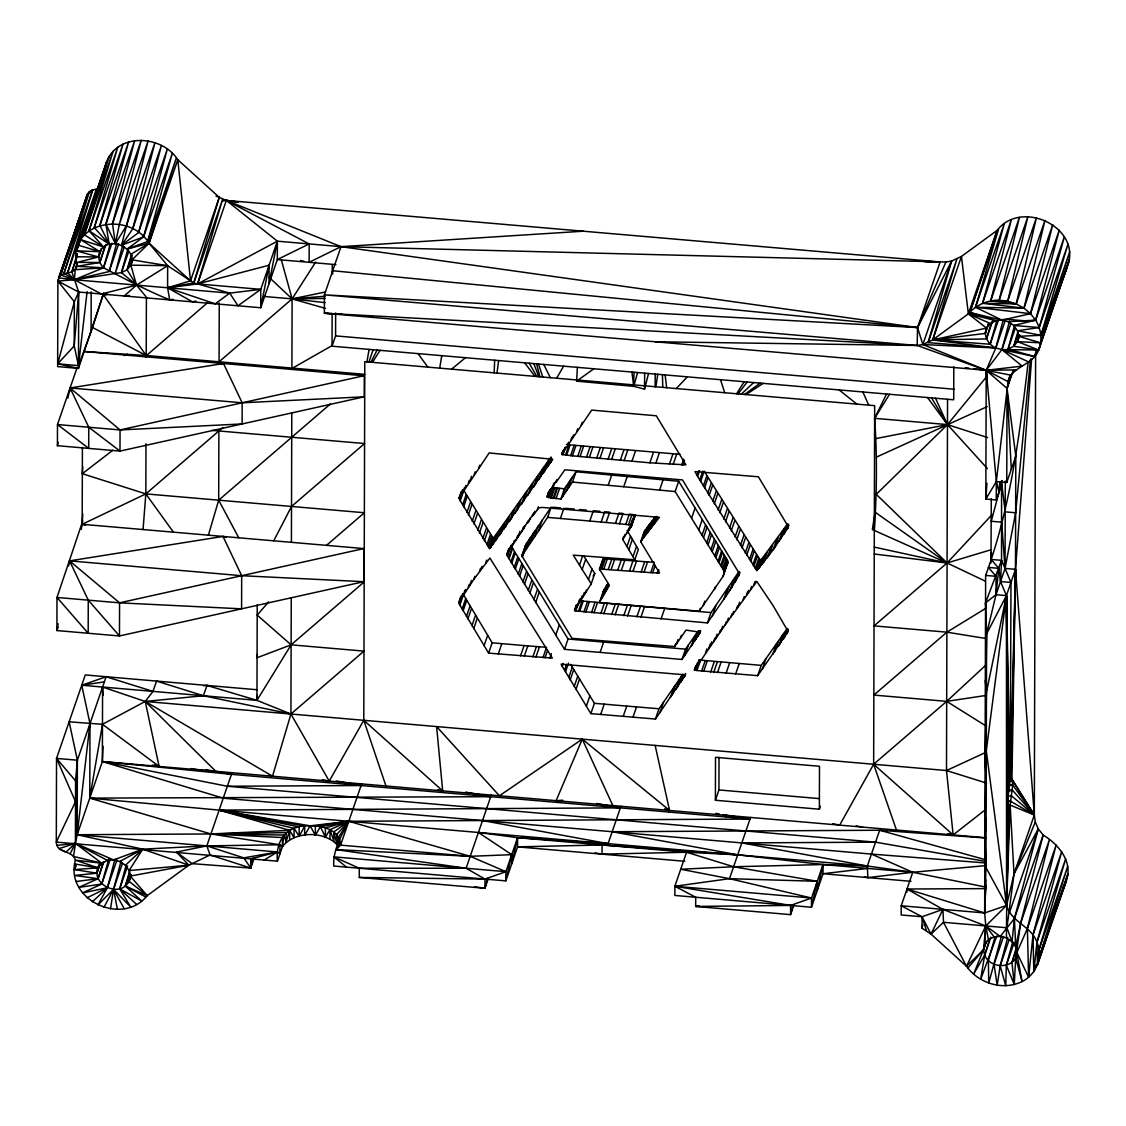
<?xml version="1.0" encoding="UTF-8"?>
<svg xmlns="http://www.w3.org/2000/svg" width="1126" height="1126" viewBox="0 0 1126 1126"><rect width="100%" height="100%" fill="white"/><g stroke="black" fill="none" stroke-linecap="round" stroke-linejoin="round"><path stroke-width="1.5" d="M257.052 689.745L85.28 674.938L56.539 758.417L56.3 842.107C56.511 853.846 72.937 849.947 75.386 860.151C64.309 899.449 122.481 927.05 147.196 895.634L188.872 865.19L210.098 854.972L250.788 868.076L254.265 857.984M359.687 375.957L364.303 375.662L364.233 396.816L119.989 451.09L57.426 445.699L57.482 424.544L76.962 368.005M70.079 391.215L70.079 387.963L223.483 363.515L242.174 402.798L242.118 423.953L120.06 429.935L57.482 424.544L88.701 448.387L88.757 427.233L70.079 387.963L242.174 402.798L364.233 396.816M210.393 686.156L206.973 685.438L203.426 695.741L156.542 681.089L152.995 691.392L106.126 676.74L77.384 760.205L75.583 780.881L75.414 843.36L73.556 856.436L101.819 863.22L107.477 860.433L113.613 859.926L142.749 849.159L206.818 845.893L279.924 844.767L282.387 846.752L277.418 861.179L56.3 842.107L75.526 801.712L77.384 760.205L69.136 721.822L102.466 724.299L145.24 701.456L203.426 695.741L290.93 714.011L329.228 781.106L363.782 720.288L364.796 361.685L874.663 405.656L873.649 764.258L896.437 830.017M82.409 447.543L82.184 524.294L81.255 529.389M226.298 537.496L222.99 536.426L69.587 560.875L88.264 600.158L88.18 633.262L56.99 597.456L82.733 521.028M70.206 853.578L75.414 843.36L77.173 834.704L77.384 760.205L56.539 758.417L75.526 801.712L77.173 834.704L277.446 851.974L279.895 853.958L279.924 844.767L210.928 833.958L89.77 798.123L89.981 723.624L81.734 685.241L106.126 676.74M77.244 253.772L71.867 271.971L78.707 292.056L74.344 301.81L57.665 363.839L78.496 365.64L91.093 331.804L91.206 291.901M76.216 864.641L74.527 869.553L98.089 867.879L99.285 864.627C87.927 882.742 119.272 899.758 129.082 881.391L130.264 876.084L188.872 865.19L142.749 849.159L77.173 834.704L102.367 761.542L102.579 687.043L145.24 701.456L272.534 776.222L290.93 714.011L291.254 598.131M99.187 188.746C94.739 189.365 89.489 189.759 87.321 194.39L57.89 281.064L57.651 366.597L78.496 368.399L103.691 293.07L91.093 331.804M68.658 565.97L69.587 560.875L119.567 602.846L119.469 635.965L56.905 630.56L56.99 597.456L119.567 602.846L241.583 608.828L241.682 575.71L222.99 536.426M67.856 398.14L70.079 387.963L120.06 429.935L119.989 451.09L88.757 427.233M143.058 529.53L145.831 493.892L145.986 443.728M146.225 356.858L146.394 298.432M173.151 299.347L169.73 299.896L167.591 287.777L167.661 265.708L149.054 243.216C128.814 209.774 65.998 222.089 77.075 266.299L75.231 269.691L74.4 279.741L101.467 294.013L106.703 293.689M222.878 427.528L218.88 430.976L218.683 500.183L208.394 535.174M219.246 302.993L219.077 363.797L223.483 363.515M257.221 604.887L256.953 700.358L290.93 714.011L363.98 651.11L291.127 644.832L257.066 657.739L257.305 654.319M195.896 301.05L192.49 301.867L167.591 287.777L190.533 280.824L177.795 159.737L149.054 243.216L132.009 259.853L167.661 265.708L193.799 282.936L197.613 283.907L260.782 289.354L260.739 307.75L78.707 292.056L57.89 281.064L87.321 194.39L92.712 189.759L67.602 272.717L74.4 279.741L229.718 293.14L260.782 289.354L277.376 241.175L226.354 200.428L219.274 197.36L177.795 159.737C162.341 135.317 118.314 132.249 106.688 161.637L77.947 245.102L99.834 251.647C108.377 234.968 137.963 247.453 130.827 265.159L127.097 269.818L121.439 272.605L74.4 279.741L57.89 281.064L74.344 301.81L74.217 345.949L78.496 365.64L87.11 291.62M260.782 289.354L237.994 305.793L229.718 293.14L215.235 303.823L167.591 287.777L197.613 283.907L269.086 265.243L269.03 283.653L277.376 241.175L341.009 246.664L917.549 327.567L922.841 344.528L986.207 370.313L1008.037 381.587L996.327 481.576L996.271 499.972L985.841 499.071L986.207 370.313L995.792 348.004L1005.363 320.178M277.418 861.179C275.265 838.476 288.242 824.837 310.171 825.851L348.779 821.29L750.029 819.052L722.836 814.689M338.518 846.316C325.85 830.622 294.688 830.495 282.387 846.752L282.415 837.547L210.928 833.958L77.173 834.704L89.981 723.624M286.131 841.798L286.159 832.607L210.928 833.958L283.766 835.056L286.131 841.798L289.649 830.341L219.148 810.115L89.77 798.123L102.466 724.299L159.09 766.44L145.24 701.456L152.995 691.392M289.621 839.532L289.649 830.341L210.928 833.958M291.409 542.324L291.789 413.045M291.901 369.412L84.394 351.523L146.225 355.506L364.754 374.353L363.163 375.732L291.901 369.412L292.113 298.883L281.472 260.359M596.541 803.485L620.384 807.877L219.148 810.115L294.055 828.426L294.041 837.617L289.649 830.341M294.055 828.426L299.164 836.21L299.192 827.005L219.148 810.115L867.344 866.007L912.75 872.284L986.221 887.189M315.336 835.267L315.364 826.076L348.779 821.29C341.741 835.196 332.789 849.848 333.746 866.035L505.855 880.87L505.884 871.679L470.204 856.309L348.779 821.29L320.417 826.737L315.336 835.267L310.171 825.851L219.148 810.115L304.682 826.146L304.653 835.337L310.171 825.851C322.669 825.625 340.108 829.876 340.573 845.133L336.252 849.623L466.094 868.245L484.996 879.082L505.884 871.679L517.594 837.674L608.068 843.655L620.947 806.258M222.92 200.977L226.354 200.428L309.186 243.92L309.129 262.316L341.009 246.664L583.24 231.21M348.779 821.29L330.002 829.665L325.372 837.125L325.4 827.934L348.779 821.29L338.546 837.125L336.744 843.599L333.887 831.861L348.779 821.29L336.773 834.394L336.744 843.599M329.974 838.87L330.002 829.665L333.859 841.052L333.887 831.861M953.792 366.738L953.722 399.8L332.043 346.203L332.128 313.675M332.24 273.421L332.269 264.835M332.705 274.082L332.705 270.733L341.009 246.664L945.91 262.006L951.583 261.063L961.449 256.446L997.101 230.394C1021.282 198.598 1082.48 227.522 1067.364 266.538L1038.622 350.003C1033.189 365.218 1012.443 365.795 1008.037 381.587L1010.303 375.042M332.043 346.203L335.59 335.886L335.647 312.929M338.518 843.247L338.546 837.125M488.234 878.773L484.968 888.273L359.278 877.435L359.293 868.245L333.775 856.844L505.884 871.679M82.775 513.991L82.184 524.294L363.811 548.573L364.177 581.931L291.127 644.832L256.953 700.358L81.734 685.241L104.352 681.892M474.553 886.753L484.968 888.273L484.996 879.082L359.278 877.435M985.799 865.612L912.75 872.284L823.036 864.543L737.713 854.831L686.578 852.241L602.058 854.155L602.086 844.964L608.068 843.655L482.519 820.544M715.39 800.248L715.503 757.319L819.489 766.285L819.362 809.214L715.39 800.248L718.937 789.945L719.021 757.319M823.036 864.543L823.022 873.734L811.48 907.232L817.279 881.292L729.493 878.674L674.868 886.246L695.699 897.253L695.671 906.444L790.621 905.431L811.508 898.027L729.493 878.674L680.723 869.244L733.603 866.753L823.036 864.543L811.508 898.027L811.48 907.232L674.84 895.452L674.868 886.246L686.578 852.241L733.603 866.753L817.279 881.292L817.251 890.483L823.036 864.543L867.344 866.007L880.222 828.623M1035.624 352.41L1034.315 814.999L1014.019 873.945L1006.56 905.431L984.659 912.961L901.222 905.768L922.053 916.761L922.025 928.176L931.019 934.101L966.502 966.291C978.635 983.364 1002.928 991.007 1022.07 981.548L1015.736 947.022L1012.049 941.716L1006.405 937.944L1000.24 936.396L985.771 925.938L942.941 909.372L922.053 916.761L901.194 914.974L901.222 905.768L912.75 872.284L867.865 877.604L867.344 866.007L741.823 842.91L875.564 842.164L985.94 861.46M906.979 892.088L906.979 889.019L986.038 888.611M948.078 833.69L953.159 834.915L946.487 770.536L947.543 399.28M990.894 937.17L984.687 955.172L973.596 974.131L983.519 949.668L984.715 944.348L988.445 939.675L985.771 925.938L984.659 912.961L985.63 575.414C1010.881 506.996 1019.537 434.312 1028.193 362.305M1001.563 480.549L1001.549 560.34L985.546 602.86L986.601 633.924L985.94 867.541L984.659 912.961L906.979 889.019L942.941 909.372L943.489 922.293L966.502 966.291L983.519 949.668L986.334 941.477L983.519 949.668L967.98 967.924M990.964 562.944L991.302 498.719M1006.405 937.944L1007.7 799.446L1010.219 779.347L1006.433 595.612L1000.521 581.565L998.804 568.334L988.375 567.434L996.06 576.315L996.003 594.711L986.601 633.924L985.841 689.028M985.855 608.04L985.546 602.86L996.003 594.711L1005.054 568.433L1005.293 481.013M986.911 483.279L985.841 499.071L996.327 481.576L1006.757 482.477L1007.024 388.386L1011.894 373.621M1013.217 370.384L1007.024 388.386L1015.807 456.199L1015.483 569.334L1011.964 778.024L1012.668 785.019L1010.149 805.104L1006.56 905.431C1010.979 922.152 1031.529 926.036 1036.933 942.279C1043.169 956.833 1036.314 974.708 1022.07 981.548L1015.708 957.846L1020.592 923.348L1043.169 835.042L1038.299 828.877L1035.301 821.966L1034.315 814.999L1015.483 569.334L1031.599 359.194M1010.219 779.347L1015.483 569.334L1011.134 777.602L1010.219 779.347L1010.979 582.466L1015.483 569.334L1005.054 568.433L1001.549 560.34L991.119 559.439L991.471 552.416M655.107 386.725L655.219 374.071M577.356 367.358L576.625 381.137L633.769 386.345L644.508 389.174L644.705 373.156M886.556 394.016L874.62 418.323C877.253 455.678 876.816 493.089 874.311 530.445M966.502 966.291L985.771 925.938L1006.56 905.431L1007.869 803.654L1006.433 595.612L1010.979 582.466L1005.054 568.433L1001.661 522.168L991.232 521.268L1002.196 480.619M991.119 559.439L998.804 568.334L996.003 594.711L1006.433 595.612L986.277 750.732L984.884 835.436L985.94 867.541L1006.56 905.431L1007.869 803.654M985.785 773.463L985.109 757.911L986.432 692.321L985.32 680.4M985.785 769.973L985.109 757.911L986.277 750.732L1006.56 905.431L1009.234 806.835L1010.149 805.104L1034.315 814.999L1011.134 777.602M984.659 912.961L984.786 909.484M984.968 904.262L985.799 879.885M339.025 843.205L339.151 839.841L338.673 844.697M633.572 384.867L634.051 372.242M985.025 904.262L985.841 885.12M985.855 862.966L871.454 854.085L223.244 798.193L102.367 761.542L103.043 746.285M494.131 372.847L494.68 360.221M1001.549 560.34L1000.521 581.565L1010.979 582.466M985.771 818.25L984.884 835.436L985.855 826.991M1012.767 941.603L1006.32 965.306L1014.259 984.476L1015.708 957.846L1017.313 952.821M984.715 944.348L985.771 925.938L994.117 936.888L1000.24 936.396L1014.427 918.506L1043.169 835.042C1058.75 844.43 1073.402 862.178 1066.181 881.362L1037.44 964.841L1036.933 942.279L1061.734 851.523L1032.992 935.002L1028.615 977.199L1016.891 952.54L1027.376 928.556L1056.118 845.077L1032.992 935.002L1033.809 971.611L1036.159 965.052L1033.809 971.611L1036.933 942.279L1065.675 858.8L1038.974 949.795L1037.44 964.841L1067.927 873.903L1039.185 957.367L1067.715 866.316L1038.974 949.795M326.498 545.35L364.374 512.738L145.831 493.892L82.339 473.708L82.761 466.811M985.841 820.319L984.884 835.436L985.771 825.161M257.305 695.235L256.953 700.358L206.973 685.438L203.553 685.776M999.804 481.9L999.015 491.992L996.327 481.576L986.207 370.313L1001.915 349.581L1010.937 323.401M985.771 925.938L983.519 949.668L984.687 955.172L980.662 979.338L996.848 935.931M1005.054 568.433L1015.638 512.766L1030.529 359.067M1035.301 821.966L1014.019 873.945L1038.299 828.877L1014.427 918.506L1012.049 941.716L1006.925 927.768L1014.019 873.945L1010.149 805.104L1006.827 804.203M282.387 846.752L283.766 835.056M497.002 373.086L498.621 360.559M655.895 386.795L657.739 374.282M252.294 858.237L250.788 868.076L192.152 863.656L176.43 852.058L206.818 845.893L243.765 857.871L277.446 851.974L264.131 860.039M110.531 908.781L113.529 889.371L121.073 861.01M439.689 368.146L441.772 355.661M366.935 361.868L369.103 349.398M58.144 623.762L56.905 630.56L58.045 627.238M269.086 265.243L260.739 307.75L277.32 259.571L277.376 241.175L197.613 283.907L222.54 199.457L193.799 282.936L167.591 287.777M119.342 224.426L115.373 243.695L105.9 224.13L128.617 141.946L99.876 225.411L109.236 244.201L88.982 230.689L113.079 151.292L84.337 234.771L103.564 246.988L88.982 230.689L117.723 147.224L94.26 227.579L109.236 244.201L105.9 224.13L134.656 140.651L112.487 223.764L115.373 243.695L126.182 226.171L154.924 142.706L132.685 228.944L121.524 245.257L143.551 236.896L172.292 153.417L147.576 241.583L127.168 249.015L143.551 236.896L167.31 149.125L138.554 232.589L121.524 245.257L148.083 140.947L119.342 224.426L141.229 140.286L112.487 223.764M986.432 692.321L1006.433 595.612L986.601 633.924M57.426 445.699L58.172 442.293M169.73 299.896C146.985 290.536 125.042 278.938 103.508 267.791C99.44 263.47 97.441 257.305 99.834 251.647L80.593 239.627L106.688 161.637L105.619 165.986M1003.336 319.488L995.792 348.004C988.417 344.683 983.04 336.055 986.475 328.102C997.312 312.493 1020.255 323.598 1035.653 320.15C1041.142 329.031 1042.704 340.263 1038.622 350.003L1001.915 349.581L995.792 348.004L932.708 339.911L922.841 344.528L917.169 345.471L655.29 341.769M922.025 928.176L922.771 924.84M1011.092 375.197L986.207 370.313L917.169 345.471L917.549 327.567L951.583 261.063L922.841 344.528L995.792 348.004L928.106 342.628L956.847 259.163L932.708 339.911L986.475 328.102L968.36 313.858L997.101 230.394L969.852 312.479L1008.15 321.712L1013.794 325.47L1035.653 320.15L1030.501 313.661L1023.984 308.186L982.576 303.26L1011.317 219.781L990.683 300.881L1007.686 301.219L1027.855 216.741L999.114 300.22C987.375 299.966 976.059 305.033 968.36 313.858L932.708 339.911L990.148 344.246L998.593 319.7M484.968 888.273L487.389 878.379M792.986 904.811L790.593 914.636L695.671 906.444L699.147 905.98M644.508 389.174L648.534 373.494M138.554 232.589L161.426 145.465L132.685 228.944M1008.15 321.712L1035.653 320.15L1059.242 230.197L1030.501 313.661L1001.999 320.15L975.496 307.243L998.593 229.014L969.852 312.479L995.863 320.657L968.36 313.858L961.449 256.446L932.708 339.911L986.446 338.94L992.639 320.938M86.632 197.585L58.58 277.855L74.4 279.741L109.152 271.549L116.71 243.033M114.951 859.265L107.392 887.781L97.934 904.952L113.529 889.371L122.551 863.178M1001.577 935.72L988.741 983.111L988.389 960.478L995.004 937.029M122.818 244.778L115.288 273.125L124.296 246.946M1009.459 321.234L1001.915 349.581L1022.169 366.105L986.207 370.313L324.358 313.239L324.415 294.843L332.705 270.733L917.549 327.567L945.91 262.006M1007.7 937.465L1000.169 965.827L997.172 985.236L994.033 964.25L1003.618 936.424M146.971 297.94L136.528 285.103L121.439 272.605L127.9 248.902M103.958 907.274L113.529 889.371L130.757 907.077L119.68 888.85L126.14 865.148M1014.526 325.372L1008.08 349.06L1034.639 356.604L1037.018 350.045L1034.639 356.604L1001.915 349.581L1028.981 362.079M637.583 372.551L633.769 386.345L631.939 372.059M58.58 277.855L60.705 275.026L74.4 279.741L103.508 267.791L110.123 244.342M108.842 858.899L101.748 884.023L82.465 892.918L107.392 887.781L116.977 859.968M990.148 344.246L996.763 320.797M99.876 225.411L123.001 144.1L94.26 227.579M129.462 295.533L124.226 295.983L136.528 285.103L127.097 269.818L131.432 254.701M127.576 865.936L119.68 888.85L141.665 901.011L125.352 886.063L130.152 869.244M1015.399 327.793L1008.08 349.06L1013.738 346.273L1018.059 331.157M1014.259 984.476L1011.978 962.519L1016.314 947.388M928.106 342.628L951.583 261.063M86.547 222.343L96.343 189.238L67.602 272.717L60.705 275.026L87.321 194.39M193.799 282.936L219.274 197.36L216.023 196.191M105.014 245.693L99.806 262.485L77.075 266.299L103.508 267.791L111.967 243.244M110.207 859.476L101.748 884.023L78.75 887.415L98.061 878.716L103.254 861.925M986.446 338.94L991.64 322.149M989.895 938.38L984.687 955.172C990.528 969.416 1014.864 969.345 1017.397 952.948M74.4 279.741L63.971 273.224L89.447 191.561L60.705 275.026M77.3 263.062L75.231 269.691L71.867 271.971L67.602 272.717M84.337 234.771L109.335 156.162L80.593 239.627L103.564 246.988M129.082 881.391L131.207 874.691L129.082 881.391L147.196 895.634L125.352 886.063L129.856 872.96M1019.593 334.901L1017.468 341.614L1013.738 346.273L1038.622 350.003L1069.447 259.374L1040.706 342.839L1017.468 341.614L1018.65 336.308L1017.496 330.777L1013.794 325.47L1039.242 327.539L1067.997 244.075L1040.959 335.309L1018.65 336.308L1040.706 342.839L1069.7 251.83L1040.959 335.309L1017.496 330.777L1039.242 327.539L1064.408 236.671L1035.653 320.15M106.013 244.483L99.806 262.485L77.089 262.386L98.638 256.967L101.41 248.747M99.651 864.993L96.878 873.213L74.738 875.437L98.061 878.716L103.691 862.347M985.264 333.423L988.6 323.556L985.264 333.423L932.708 339.911M368.934 362.051L373.1 349.736M1006.757 482.477L1015.807 456.199M63.971 273.224L92.712 189.759L90.685 192.363M77.398 253.477L76.272 256.756L98.638 256.967L101.453 248.79M71.867 271.971L76.934 257.249M76.92 264.779L75.231 269.691L103.508 267.791M109.152 271.549L118.737 243.723M121.439 272.605L128.772 251.337M127.097 269.818L132.178 255.095M147.576 241.583L176.318 158.104L149.054 243.216L130.855 254.321M219.274 197.36L190.533 280.824L149.054 243.216L127.168 249.015M100.256 863.389L96.878 873.213L74.527 869.553L75.724 866.316M232.012 772.717L206.818 845.893L210.098 854.972M459.014 498.114L489.177 452.919L552.739 459.309L489.627 548.559L460.267 500.803L459.014 498.114L461.393 491.513M460.196 495.764L461.716 491.358M461.181 494.201L462.702 489.782M686.578 852.241L517.594 837.674L511.711 863.867L511.739 854.676L470.204 856.309L340.573 845.133L361.657 783.907M459.887 499.986L463.433 489.683L493.174 538.256L489.627 548.559M463.448 490.584L464.461 487.642M460.267 500.803L463.828 490.5M464.911 488.388L465.925 485.433M468.261 483.321L469.275 480.38M470.063 480.732L471.583 476.312M462.617 504.955L466.164 494.652M474.173 474.75L475.186 471.808M463.63 506.756L467.177 496.453M478.719 468.135L479.732 465.193M466.952 512.4L470.499 502.097M468.388 514.849L471.935 504.547M472.216 521.225L475.763 510.908M473.877 523.984L477.438 513.681M477.748 530.29L481.295 519.987M479.423 533.034L482.984 522.731M458.704 602.607L473.877 579.257L489.909 558.017L552.317 658.105L488.614 653.122L459.887 605.098L458.704 602.607L460.731 596.724M459.999 600.003L461.519 595.598M461.041 598.37L462.561 593.951M459.535 604.338L463.082 594.035L492.161 642.805L488.614 653.122M459.887 605.098L464.939 590.179M482.857 538.51L486.404 528.207M464.897 592.403L465.911 589.461M468.275 587.35L469.289 584.408M484.349 540.902L487.896 530.585M469.964 584.901L471.484 580.481M462.124 609.082L465.671 598.779M473.877 579.257L474.89 576.315M463.11 610.827L466.657 600.51M486.882 544.759L490.429 534.456M479.521 571.304L480.535 568.363M487.98 546.448L491.527 536.145M481.041 569.221L482.055 566.279M489.134 547.926L492.681 537.623M466.431 616.471L469.978 606.168M489.88 548.292L493.441 537.989M490.472 547.686L494.018 537.384L550.867 457.17L547.306 467.473M485.658 563.014L486.671 560.072M491.077 546.912L494.624 536.595M492.47 545.111L496.017 534.808M493.385 543.886L496.946 533.583M467.881 618.934L471.428 608.631M495.496 541.043L499.043 530.74M496.693 539.41L500.24 529.107M499.423 535.652L502.97 525.335M500.845 533.668L504.392 523.365M504.11 529.107L507.671 518.805M505.729 526.841L509.29 516.524M471.963 625.662L475.51 615.359M509.459 521.605L513.006 511.303M473.736 628.575L477.283 618.273M511.232 519.1L514.779 508.783M515.314 513.315L518.861 503.012M517.2 510.613L520.747 500.31M521.563 504.42L525.11 494.117M523.449 501.732L526.996 491.429M521.845 555.864L547.602 517.383L551.149 507.08L526.405 543.703L521.845 555.864L572.022 638.343L674.699 646.549L686.015 630.096L700.386 632.235L681.976 659.456L564.506 649.336L507.347 555.808L506.756 554.569L508.783 548.672M506.756 554.569L509.051 549.263M507.179 555.428L509.205 549.544M527.798 495.553L531.345 485.25M507.347 555.808L510.894 545.491L568.053 639.019L564.506 649.336M529.558 493.033L533.105 482.73M508.037 552.204L512.414 543.999M508.53 557.877L512.077 547.574M512.865 544.759L514.385 540.339M509.036 558.778L512.583 548.475M533.611 487.234L537.158 476.931M511.401 546.94L516.215 539.72L517.735 535.314M535.202 484.94L538.749 474.637M517.918 537.229L519.945 531.345M538.89 479.662L542.436 469.359M510.894 561.944L514.441 551.641M516.215 539.72L521.817 531.514L523.337 527.095M540.283 477.649L543.83 467.346M511.697 563.324L515.258 553.021M523.548 529.009L524.561 526.067M484.096 645.677L487.642 635.374M543.492 473.019L547.039 462.702M544.646 471.33L548.207 461.027M521.817 531.514L528.544 520.311M529.093 521.042L530.107 518.087M548.193 466.178L551.233 457.353M514.16 567.448L517.721 557.131M550.206 463.222L551.726 458.803M550.769 462.378L551.782 459.436M527.531 523.252L533.724 512.977M533.921 514.272L534.934 511.331M515.244 569.235L518.79 558.932M537.355 509.684L538.369 506.728M522.154 555.301L525.701 544.998M522.858 554.006L526.405 543.703M522.197 556.61L527.235 542.394M522.351 556.934L525.392 548.095M525.603 549.671L529.15 539.368M526.841 547.799L530.388 537.496M518.213 574.176L521.774 563.859M529.67 543.492L533.217 533.189M531.176 541.282L534.723 530.965M519.522 576.315L523.069 566.012M603.635 590.756L599.37 602.593L699.26 611.207L722.991 576.442L727.931 562.62L727.537 560.537L678.682 481.266L576.005 471.766L572.458 482.069L560.832 499.156L547.292 497.03L548.446 492.245M546.926 496.665L548.644 492.161M561.691 454.397L591.713 410.089L656.303 415.79L685.917 464.855L649.857 462.814L572.402 455.833L561.691 454.397L562.704 451.456M547.292 497.03L549.826 489.669M562.057 453.764L563.07 450.822M562.887 452.314L563.901 449.373M547.63 495.116L550.544 488.994M562.578 454.608L565.125 447.247M534.653 536.173L538.2 525.87M562.972 454.693L565.505 447.332M548.503 497.565L552.05 487.262L564.379 488.853L576.005 471.766M548.953 497.734L553.908 483.181M553.457 486.08L554.471 483.138M567.56 445.192L568.574 442.236M538.58 530.473L542.127 520.17M550.501 498.072L554.062 487.755M549.53 491.935L556.92 479.634M565.519 455.031L569.066 444.728M570.896 440.238L571.909 437.296M551.191 498.213L554.738 487.91M522.928 581.931L526.475 571.628M566.631 455.185L570.178 444.883L680.118 454.355M572.655 437.676L573.669 434.735M498.283 653.953L501.83 643.65M553.105 498.452L556.652 488.149M576.709 431.793L577.722 428.851M524.42 584.38L527.967 574.063M553.95 498.565L557.497 488.248M570.657 455.636L574.204 445.333M581.255 425.22L582.269 422.278M556.033 498.734L559.58 488.431M572.402 455.833L575.949 445.53M528.193 590.545L531.739 580.228M560.832 499.156L564.379 488.853M562.578 496.566L566.125 486.263M529.825 593.219L533.372 582.916M577.722 456.382L581.269 446.079M566.575 490.598L570.122 480.295M568.349 488.022L571.909 477.705M580.045 456.621L583.592 446.318M560.382 518.495L563.929 508.178M533.865 599.792L537.426 589.489M535.624 602.649L539.171 592.346M586.491 457.269L590.038 446.952M520.536 655.867L524.083 645.564L546.518 647.337L542.971 657.64M589.292 457.536L592.839 447.233M524.266 656.176L527.827 645.874M596.681 458.226L600.228 447.923M599.891 458.535L603.437 448.218M532.865 656.894L536.412 646.591M535.92 657.12L539.467 646.817M491.288 795.083L466.094 868.245L359.293 868.245M608.04 459.267L611.587 448.964M547.602 517.383L589.785 521.028L593.332 510.725L599.834 511.303M611.573 459.591L615.12 449.288M545.04 657.781L547.574 650.42M579.482 565.125L582.522 556.286M555.751 635.191L559.298 624.888M608.195 485.334L611.742 475.017M549.812 658.063L551.332 653.657M555.906 482.575L564.872 469.781L682.497 479.929L739.515 573.852L730.056 590.151L707.438 622.903L575.794 610.911L574.429 610.658L591.22 583.803L582.17 569.46L585.717 559.158L583.93 556.258M620.299 460.351L623.846 450.048M601.171 522.042L604.718 511.739L609.659 512.175L606.112 522.478L589.785 521.028M624.1 460.689L627.646 450.386M574.936 609.18L576.456 604.761M574.64 610.264L576.625 604.929M575.653 608.42L576.667 605.478M575.372 610.841L577.905 603.48M575.794 610.911L579.763 599.102M579.594 602.002L580.608 599.046M580.566 600.454L582.086 596.034M588.476 579.468L592.023 569.151M582.818 596.907L584.338 592.487M578.497 611.249L582.043 600.946M585.365 592.938L586.379 589.996M579.679 611.39L583.226 601.087L710.985 612.6L738.67 571.952L735.109 582.269M631.897 461.336L635.458 451.019M572.458 482.069L623.72 486.742L627.266 476.439M562.282 666.423L561.1 664.157L685.467 674.882L655.445 719.05L590.854 713.617L562.282 666.423L563.296 663.481M591.22 583.803L594.767 573.5L585.717 559.158M583.958 611.854L587.505 601.551M564.506 670.251L566.533 664.368M599.468 569.024L603.015 558.707L654.262 562.324L650.715 572.627L599.468 569.024L609.377 585.379L599.37 602.593M615.429 523.379L618.976 513.076L623.03 513.456L619.483 523.759L606.112 522.478M599.736 569.587L602.776 560.748M599.848 569.826L603.733 558.693M585.816 612.051L589.377 601.748M565.477 671.926L568.517 663.087M601.833 568.954L605.38 558.651M603.789 569.066L607.336 558.763M568.771 677.444L572.318 667.127M591.488 612.628L595.035 602.311M570.206 679.837L573.753 669.534L570.671 664.382M608.279 569.306L611.826 559.003M593.951 612.868L597.498 602.565M625.774 524.449L629.321 514.146L635.36 514.99L631.461 526.095L622.692 539.368L634.797 559.791L573.275 555.132L582.17 569.46M600.82 599.665L604.366 589.362L607.927 583.296L604.38 593.599M611.165 569.517L614.712 559.214M601.312 598.821L604.859 588.504M602.424 596.864L605.971 586.562M603.015 595.879L606.562 585.576M622.692 539.368L623.705 536.426M624.085 537.341L625.099 534.386M619.483 523.759L628.505 524.744L632.052 514.441M649.857 462.814L653.404 452.511M605.901 591.108L608.434 583.747M574.232 686.452L577.779 676.149M627.252 532.654L628.266 529.713M627.787 531.852L629.321 527.447M629.026 530.022L630.039 527.081M631.053 524.125L632.573 519.719M629.462 529.333L634.36 514.821M600.82 613.529L604.366 603.226M630.476 527.756L634.022 517.453M630.771 527.25L635.36 514.99M575.977 689.337L579.524 679.02L573.753 669.534M617.822 570.009L621.369 559.692M603.803 613.825L607.35 603.508M626.971 546.49L630.518 536.187M655.782 463.25L659.329 452.948M621.355 570.291L624.902 559.988M628.829 549.587L632.376 539.284L627.098 530.487M611.671 614.557L615.232 604.254M632.981 556.694L636.542 546.391M600.102 652.404L603.649 642.101M629.49 570.966L633.037 560.649M615.106 614.866L618.653 604.563M650.715 572.627L659.526 573.035L640.708 541.69L644.255 531.388L654.91 517.284L651.363 527.587M634.797 559.791L638.343 549.488L632.376 539.284M641.651 540.41L645.198 530.107M659.555 490.106L663.101 479.803M640.708 541.69L643.805 537.44L647.351 527.137M644.325 536.736L647.872 526.433M669.393 464.25L672.94 453.947M586.336 706.255L589.883 695.952M633.037 571.248L636.584 560.945M643.805 537.44L645.536 535.117L649.083 524.815M646.254 534.188L649.801 523.886M645.536 535.117L647.9 532.049L651.447 521.746M648.703 531.008L652.25 520.705M647.9 532.049L650.561 528.615L654.107 518.312M673.137 464.461L676.684 454.158M650.561 528.615L653.207 525.209L656.247 516.37M655.079 522.816L657.105 516.933M623.79 615.655L627.337 605.352M590.854 713.617L594.401 703.3L579.524 679.02M641.173 571.924L644.719 561.621M627.576 615.992L631.123 605.689M644.058 572.135L647.605 561.832M681.737 464.954L683.764 459.056M683.003 464.925L684.524 460.506M722.991 576.442L724.384 572.923L723.99 570.84L675.136 491.569L678.682 481.266M600.651 714.461L604.212 704.158M636.894 616.809L640.441 606.506M652.672 572.754L655.205 565.393M640.947 617.161L644.494 606.858M657.162 573.021L658.175 570.08M657.88 573.021L658.893 570.08M697.036 475.425L698.556 471.006M697.627 476.453L694.967 471.569L758.403 476.791L788.439 526.912L773.28 549.643L756.813 570.572L697.627 476.453L699.654 470.569M699.725 479.986L702.765 471.147M700.639 481.52L704.186 471.203L760.36 560.269L756.813 570.572M623.213 716.403L626.76 706.101L658.991 708.747L682.933 674.15M691.603 518.199L695.15 507.896M703.356 485.996L706.903 475.693M704.524 487.952L708.085 477.635M661.089 618.906L664.636 608.603M707.747 493.188L711.294 482.885M709.141 495.468L712.688 485.165M632.981 717.206L636.528 706.903M698.753 529.783L702.3 519.48M712.73 501.281L716.277 490.978M702.089 535.174L705.636 524.857M714.292 503.815L717.839 493.498M703.539 537.51L707.086 527.207M706.692 542.619L710.239 532.317M718.135 509.994L721.682 499.691M708.057 544.829L711.604 534.526M719.81 512.696L723.356 502.379M674.699 646.549L675.713 643.608M676.43 644.044L677.951 639.624M680.428 638.273L681.441 635.317M710.956 549.53L714.503 539.227M712.223 551.585L715.77 541.282M723.779 519.058L727.326 508.741M655.445 719.05L658.991 708.747M725.51 521.817L729.057 511.514M659.991 712.519L663.538 702.202M714.799 555.765L718.346 545.463M715.925 557.581L719.472 547.278M681.976 659.456L685.537 649.153L698.345 630.771L694.798 641.074M699.26 611.207L700.273 608.265M684.791 655.473L688.338 645.17M670.449 697.473L673.995 687.17M672.208 694.925L675.755 684.622M718.106 561.128L721.653 550.825M729.493 528.164L733.04 517.861M703.286 605.535L704.806 601.115M719.05 562.676L722.596 552.373M676.276 689.056L679.822 678.753M691.251 646.31L694.798 636.007M677.725 686.916L681.272 676.599M731.224 530.923L734.771 520.62M692.321 644.719L695.882 634.417M720.767 565.477L724.314 555.174M681.047 681.99L683.581 674.629M695.671 639.737L698.711 630.912M682.018 680.484L684.059 674.601M721.513 566.702L725.06 556.385M697.698 636.669L699.725 630.785M698.289 635.74L699.809 631.32M684.27 677.022L685.284 674.08M684.636 676.374L685.65 673.432M714.546 589.461L715.559 586.519M699.654 633.572L700.668 630.63M722.681 568.63L726.228 558.327M723.188 569.475L726.734 559.172M723.751 570.432L727.297 560.129M735.081 537.06L738.642 526.757M723.99 570.84L727.537 560.537M724.271 572.289L727.818 561.987M707.438 622.903L710.985 612.6M736.77 539.734L740.317 529.431M712.392 615.767L715.939 605.464M694.404 669.956L725.158 624.93L756.785 581.424L773.126 605.661L788.144 631.531L757.685 675.67L696.895 670.519L694.404 669.956L695.924 665.55M694.615 669.562L696.135 665.691M695.713 667.704L697.233 663.284M697.078 665.565L699.105 659.681M697.993 664.199L699.513 659.78M696.135 670.35L699.696 660.047L761.232 665.367L787.13 628.604L783.583 638.906M696.895 670.519L700.442 660.202M740.401 545.463L743.948 535.16M705.439 653.221L706.959 648.801M723.765 599.37L727.312 589.067M741.992 547.954L745.539 537.651M725.679 596.583L729.226 586.266M708.676 648.52L710.196 644.1M701.639 671.082L705.186 660.779M710.253 646.254L711.773 641.834M730.056 590.151L733.603 579.848M731.59 587.772L735.137 577.455M713.856 641.046L714.883 638.104M703.694 671.335L707.241 661.018M715.545 638.639L717.065 634.22M745.257 553.091L748.804 542.788M736.122 580.537L739.163 571.698M738.445 576.554L739.965 572.135M719.415 633.093L720.429 630.152M746.679 555.315L750.226 545.012M721.161 630.63L722.681 626.211M725.158 624.93L726.171 621.988M726.903 622.453L728.423 618.047M710.703 672.011L714.25 661.708M749.466 559.65L753.012 549.347M730.915 616.781L731.928 613.839M732.618 614.388L733.631 611.446M750.69 561.55L754.237 551.233M713.743 672.306L717.304 662.004M736.517 608.899L737.53 605.957M738.107 606.675L739.627 602.255M752.872 564.886L756.419 554.583M668.999 812.071L669.562 810.453L655.135 745.412M753.829 566.35L757.376 556.033M717.473 672.616L721.02 662.313M743.202 599.553L744.216 596.611M755.293 568.503L758.84 558.2M746.51 594.978L747.523 592.023M747.734 593.289L748.748 590.348M755.926 569.446L759.473 559.143M756.545 570.235L760.092 559.932M750.549 589.419L751.563 586.477M757.334 570.08L760.88 559.777M758.544 568.954L762.091 558.651L787.496 523.928L783.949 534.245M759.656 567.588L763.203 557.286M753.73 585.14L754.744 582.198M754.378 584.31L755.391 581.368M762.232 564.464L765.779 554.161M763.78 562.451L767.327 552.148M726.045 673.334L729.592 663.031M767.341 557.806L770.888 547.503M769.142 555.329L772.689 545.026M773.28 549.643L776.827 539.34M775.054 547.109L778.601 536.806M779.136 541.296L782.683 530.979M780.585 539.157L784.146 528.854M735.63 674.038L739.177 663.735M784.949 532.711L787.989 523.886M787.243 529.206L788.763 524.786M787.595 528.516L788.608 525.575M757.685 675.67L761.232 665.367M762.274 669.224L765.821 658.921M772.844 654.375L776.391 644.072M774.632 651.841L778.179 641.538M778.742 646L782.288 635.697M780.205 643.861L783.752 633.544M784.569 637.372L787.623 628.533M786.863 633.839L788.397 629.42M725.721 816.969L726.284 815.351M732.435 817.546L732.998 815.928M729.493 878.674L750.578 817.434M975.496 307.243L1004.237 223.778L982.576 303.26L1016.201 303.921L1023.984 308.186L1052.726 224.721L1030.501 313.661L975.496 307.243L1023.984 308.186L1044.942 220.443L1016.201 303.921L990.683 300.881L1019.424 217.417L999.114 300.22L1007.686 301.219L1016.201 303.921L1036.427 217.74L1007.686 301.219M819.362 809.214L820.375 806.272M793.83 905.248L790.593 914.636L790.621 905.431L674.868 886.246L811.508 898.027M1013.738 346.273L1018.242 333.183M1019.72 335.069L1017.468 341.614L1038.622 350.003M985.841 499.071L986.939 495.876M996.271 499.972L1001.774 483.997L1005.208 511.866L1015.638 512.766M1009.558 912.356L1038.299 828.877M1009.178 939.633L1000.169 965.827L1005.743 985.714L1006.32 965.306L1014.216 942.392M1011.978 962.519L1016.497 949.429M77.947 245.102L105.253 167.436L76.512 250.901L98.638 256.967M1008.037 381.587L1010.36 375.057M1038.51 958.479L1049.699 927.303M1050.868 924.024L1066.181 881.362L1063.268 886.781M1042.972 333.676L1048.32 318.94M1053.077 305.836L1067.364 266.538L1065.773 269.17M80.762 239.345L76.512 250.901L99.834 251.647M86.815 222.835L88.644 217.881M727.931 562.62L724.792 568.982M602.917 592.29L604.366 589.362M631.461 526.095L631.813 525.293L628.505 524.744M926.431 930.597L922.053 916.761L931.019 934.101L942.941 909.372M370.933 362.22L377.097 350.087M273.731 540.804L291.521 506.461L364.557 443.545L211.941 430.371M299.164 836.21L304.682 826.146M986.207 664.833L946.684 701.357L873.649 764.258L839.7 825.119L832.86 823.683M556.652 378.237L563.619 366.161M889.554 394.269L874.62 418.323L947.473 424.601L987.586 437.564M736.573 393.748L744.202 381.742M56.962 845.401L75.414 843.36L113.613 859.926L119.764 861.489L142.749 849.159L129.11 870.567L130.264 876.084L147.196 895.634M217.67 363.008L292.113 298.883L315.688 262.034M372.425 362.347L380.095 350.341M593.092 576.104L594.767 573.5M532.711 515.933L538.833 507.854L542.352 507.432L659.386 517.341L653.207 525.209M738.079 393.875L747.2 381.995M101.593 297.94L103.691 295.223L107.111 294.519M75.372 864.064L98.089 867.879L101.819 863.22L75.414 843.36L59.073 848.61L65.955 852.1L75.414 843.36L107.477 860.433M985.166 581.072L947.079 562.986L876.253 494.328L947.473 424.601L987.066 376.098M268.565 601.96L257.192 615.106L291.127 644.832M986.376 638.569L946.882 632.179L874.043 625.887L947.079 562.986L991.95 514.765M676.304 388.554L687.31 376.83M145.057 356.759L207.325 302.908M493.174 538.256L494.018 537.384M931.019 934.101L943.489 922.293L1006.925 927.768M741.316 394.156L753.688 382.558M760.36 560.269L762.091 558.651M92.332 901.813L107.392 887.781L87.082 897.788M119.764 861.489L125.408 865.261L142.749 849.159M290.494 369.3L332.043 345.612M85.52 525.209L82.184 524.294L145.831 493.892L218.88 430.976M330.354 403.981L218.683 500.183L238.768 537.792M451.54 369.173L465.488 357.702M985.63 809.51L953.159 834.915L873.649 764.258M82.339 473.708L112.797 450.259M744.567 394.438L760.177 383.121M576.625 381.137L593.909 368.779M746.059 394.564L763.175 383.375M136.528 285.103L167.661 265.708L130.827 265.159L132.432 260.134L130.827 265.159L136.528 285.103L101.467 294.013M985.391 608.561L946.882 632.179L873.846 695.08L946.684 701.357L986.221 695.418M309.186 243.92L277.32 259.571L335.928 264.624M988.445 939.675L994.117 936.888M750.029 819.052L231.463 774.336L215.812 771.324L145.24 701.456L946.487 770.536L986.277 752.154M876.732 456.973L987.249 406.599M124.31 355.563L127.505 354.268M874.24 554.006L947.079 562.986L990.613 549.868M142.439 356.52L146.225 355.506L103.691 295.223M277.446 851.974L250.816 858.885L250.788 868.076L243.765 857.871M120.06 429.935L364.303 375.662M119.567 602.846L363.811 548.573M264.357 296.49L292.113 298.883L325.513 291.972M987.375 468.585L947.473 424.601L875.338 438.69L874.578 434.143M1007.531 791.212L1012.485 790.255L1034.315 814.999L1011.064 801.529L1006.447 799.882M1007.812 785.807L1012.668 785.019L1034.315 814.999L1011.922 796.209L1006.7 795.772M76.132 881.489L98.061 878.716M867.893 868.413L823.022 873.734L910.99 881.32M1009.065 781.177L1012.513 780.768L1034.315 814.999M139.075 356.238L146.225 355.506L92.036 327.244M269.297 277.46L292.113 298.883L325.217 296.222M562.747 800.206L556.103 800.67L582.283 739.135L669.562 810.453L664.551 808.848M936.663 262.217L940.126 261.978L917.549 327.567L324.415 294.843L917.169 345.471L324.358 313.239L341.91 314.098M974.046 368.793L986.207 370.313L1015.99 369.877M325.47 308.397L292.113 298.883L325.203 298.46M985.799 837.73L102.367 761.542L227.353 786.258L361.094 785.526L336.111 780.923M985.56 838.011L879.659 830.242L612.178 831.72L737.713 854.831L602.086 844.964L517.566 846.865L505.855 880.87L511.739 854.676L478.423 832.466L517.594 837.674L517.566 846.865L684.819 861.291M936.621 261.992L940.126 261.978L226.354 200.428L197.613 283.907L229.718 293.14M89.77 798.123L490.739 796.701L465.643 792.085M1006.799 805.09L1010.149 805.104L1006.672 804.808M924.362 261.584L940.126 261.978L924.362 261.373M336.252 849.623L470.204 856.309M335.59 335.886L954.186 389.23M552.753 507.221L560.734 507.91M565.66 508.333L574.316 509.079M579.496 509.529L586.421 510.12M985.63 575.414L996.06 576.315M69.587 560.875L241.682 575.71L363.712 581.678L119.469 635.965L88.264 600.158M568.053 639.019L685.537 649.153M492.161 642.805L524.083 645.564M594.401 703.3L626.76 706.101M1009.037 780.473L1012.513 780.768M1009.192 784.709L1012.668 785.019M1007.263 789.805L1012.485 790.255M1007.587 801.233L1011.064 801.529M718.937 789.945L819.447 798.615M227.353 786.258L875.564 842.164M623.72 486.742L675.136 491.569M102.367 761.542L231.463 774.336L190.829 768.608M292.113 298.883L325.189 302.641M101.819 863.22L75.386 860.151L98.089 867.879M579.341 600.608L583.226 601.087M965.348 367.709L968.824 368.146M566.519 444.39L570.178 444.883M238.529 202.075L226.354 200.428L341.009 246.664M236.77 202.004L226.354 200.428L229.817 201.061M856.112 825.907L862.629 827.103M205.819 769.621L214.419 771.211M152.221 765.173L159.09 766.44L154.332 765.075M715.925 813.366L719.373 814.028M595.147 852.846L602.058 854.155M322.416 779.741L329.228 781.106M300.586 260.5L304.006 261.232M874.255 547.109L947.079 562.986L875.071 512.175L872.354 529.572L947.079 562.986M437.634 789.762L442.687 790.888L436.606 726.58L499.409 795.786L582.283 739.135L612.825 805.569M864.515 876.746L867.865 877.604M879.659 830.242L986.235 859.94M946.487 770.536L986.601 783.119M269.311 775.012L272.534 776.222M968.36 313.858L990.204 323.444M871.454 854.085L912.75 872.284M1008.403 806.413L1009.234 806.835M125.352 886.063L145.704 897.014M946.684 701.357L986.531 726.326M839.137 389.92L856.886 404.121M333.775 856.844L346.526 867.133M986.925 382.39L986.207 370.313L1007.024 388.386L1011.303 469.345M442.687 790.888L363.782 720.288L385.965 786.004M119.68 888.85L136.654 904.445M176.43 852.058L188.872 865.19L129.11 870.567L125.408 865.261M56.539 758.417L75.583 780.881M524.617 362.797L534.949 376.365M927.543 397.548L947.473 424.601L935.523 398.238M418.056 353.62L427.824 367.118M145.831 493.892L173.432 532.162M338.743 842.417L340.573 845.133M931.54 397.886L947.473 424.601M529.22 363.205L536.863 376.534M124.24 908.724L113.529 889.371L117.4 909.287M543.731 364.458L550.375 377.689M525.392 545.561L525.898 546.617M320.417 826.737L325.372 837.125M862.854 391.975L868.737 405.149M533.823 363.599L538.791 376.689M720.499 379.687L724.722 392.721M538.51 364.008L542.76 377.041M536.581 363.839L539.945 376.788M986.207 370.313L986.981 375.507M665.128 374.916L666.676 387.724M985.109 757.911L985.841 766.299M102.579 687.043L103.015 695.488M1014.427 918.506L1015.736 947.022L1020.592 923.348L1049.333 839.883L1027.376 928.556L1028.615 977.199M662.454 374.691L662.778 387.386M1009.304 782.908L1006.433 595.612L1006.56 905.431M1008.46 788.214L1006.433 595.612L1007.897 794.182M78.707 292.056L78.496 368.399L57.665 363.839L74.217 345.949L78.707 292.056"/></g></svg>
